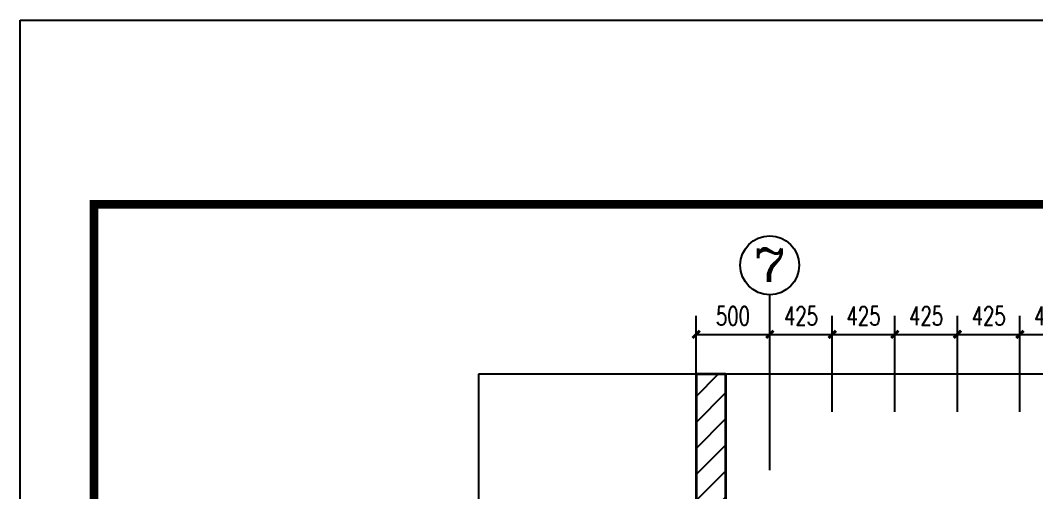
# Model space of a CAD drawing. Header units: millimetres. Extents: x 434053 to 1059003, y -2417481 to 936527.
# Drawn here: x 528801 to 535707, y -2116714 to -2113504 of the extents above; entities that cross this region are included whole.
import ezdxf
from ezdxf.enums import TextEntityAlignment as Align

# ---------------------------------------------------------------- set-up
doc = ezdxf.new("R2010")
doc.units = ezdxf.units.MM
doc.header["$LTSCALE"] = 1000
doc.header["$MEASUREMENT"] = 0
doc.linetypes.add('DOTE', pattern=[2.4200000000000004, 2, -0.2, 0.02, -0.2])
doc.layers.get('Defpoints').update_dxf_attribs({"color": 6})
for name, color, linetype in [('A-ANNO-DIMS', 3, 'Continuous'), ('A-ANNO-TTLB', 7, 'Continuous'), ('A-AXIS', 16, 'DOTE'), ('A-WALL-PATT', 8, 'Continuous'), ('AXIS', 3, 'Continuous'), ('AXIS_TEXT', 7, 'Continuous'), ('DIM_SYMB', 3, 'Continuous')]:
    doc.layers.add(name, color=color, linetype=linetype)
doc.layers.add('A-WALL', color=5, linetype='Continuous', lineweight=35)
doc.styles.add('_TCH_AXIS', font='COMPLEX', dxfattribs={"bigfont": 'GBCBIG'})
doc.styles.add('_TCH_DIM_T3', font='SIMPLEX', dxfattribs={"width": 0.7058823529411765, "bigfont": 'GBCBIG'})
doc.styles.add('COMPLEX', font='COMPLEX')
doc.dimstyles.new('_TCH_ARCH&&50', dxfattribs={"dimtxt": 127.5, "dimasz": 50, "dimexe": 125, "dimexo": 150, "dimgap": 61.25000000000001, "dimtad": 1, "dimdec": 0, "dimzin": 0, "dimdsep": 46, "dimtxsty": '_TCH_DIM_T3', "dimblk": 'ARCHTICK', "dimcen": 0.09, "dimclrt": 7, "dimazin": 2, "dimtfac": 1, "dimtdec": 0, "dimtix": 1, "dimtmove": 2, "dimatfit": 3, "dimfxl": 1, "dimtolj": 1, "dimtzin": 0, "dimarcsym": 0})

# ---------------------------------------------------------------- blocks, each defined once
blk = doc.blocks.new('asdfdfsdh')
at = {"layer": 'A-ANNO-TTLB'}
blk.add_lwpolyline([(0, 42050), (29700, 42050), (29700, 0), (0, 0)], close=True, dxfattribs=at)
at = {"layer": 'A-ANNO-TTLB', "const_width": 60}
blk.add_lwpolyline([(500, 40800), (500, 500), (29200, 500), (29200, 40800)], close=True, dxfattribs=at)
blk = doc.blocks.new('_AXISO')
blk.add_circle((0, 0), 0.5)
at = {"layer": 'AXIS_TEXT', "style": 'COMPLEX', "width": 1.041666666666667}
blk.add_attdef('A', text='', height=0.56, dxfattribs=at).set_placement((-0.25, -0.28), (0.25, -0.28), align=Align.FIT)
blk = doc.blocks.new('adadgsfgh')
at = {"layer": 'A-AXIS'}
blk.add_line((-8450.656320061069, -858.9986823033541), (-8450.656320061069, 16732.77154067159), dxfattribs=at)
at = {"layer": 'AXIS'}
blk.add_line((-8450.656320061073, 16732.77154067159), (-8450.656320061073, 17273.7713076137), dxfattribs=at)
at = {"layer": 'DIM_SYMB'}
blk.add_lwpolyline([(-10429.05759742064, 16732.77154067159), (-10429.05759742064, 15146.20177534502), (-10324.05759742064, 15107.98490074743), (-10534.05759742064, 15070.95623479877), (-10429.05759742064, 15033.70177534502), (-10429.05759742064, -858.9986823033541), (-1780.940468417015, -858.9986823033541), (-1742.723593819421, -928.1717535089701), (-1705.694927870762, -808.3114587636665), (-1668.440468417015, -858.9986823033541), (625.9631699812599, -858.9986823033541), (625.9631699812599, 15033.70177534502), (532.2772355019115, 15070.95623479877), (706.9962189462967, 15103.5182321528), (625.9631699812599, 15146.20177534502), (625.9631699812599, 16732.77154067159), (-1668.440468417481, 16732.77154067159), (-1705.694927870762, 16827.77154067159), (-1742.723593819421, 16654.52783548925), (-1780.940468417481, 16732.77154067159), (-10429.05759742064, 16732.77154067159)], dxfattribs=at)
at = {"layer": 'AXIS'}
ref = blk.add_blockref('_AXISO', (-8450.656320061073, 17473.7713076137), dxfattribs=dict(at, xscale=400, yscale=400, zscale=400))
ref.add_attrib('A', '7', dxfattribs={"layer": 'AXIS_TEXT', "height": 226.2741699796952, "style": '_TCH_AXIS', "width": 1.500000000000012}).set_placement((-8563.793405050921, 17360.63422262385), (-8337.519235071224, 17360.63422262385), align=Align.FIT)
blk = doc.blocks.new('_ArchTick')
at = {"color": 0, "linetype": 'ByBlock', "const_width": 0.4}
blk.add_lwpolyline([(-0.5, -0.5), (0.5, 0.5)], dxfattribs=at)
blk = doc.blocks.new('*D699')
at = {"layer": 'A-ANNO-DIMS', "color": 0, "lineweight": -2, "transparency": 16777216}
for p, q in [((535592.877752932, -2116164.18653831), (535592.877752932, -2115513.278692097)), ((536017.8777529107, -2116164.18653825), (536017.8777529107, -2115513.278692097)), ((535592.877752932, -2115638.278692097), (536017.8777529107, -2115638.278692097))]:
    blk.add_line(p, q, dxfattribs=at)
at = {"layer": 'Defpoints', "color": 0, "transparency": 16777216}
for p in [(536017.8777529107, -2115638.278692097), (535592.877752932, -2116314.18653831), (536017.8777529107, -2116314.18653825)]:
    blk.add_point(p, dxfattribs=at)
at = {"layer": 'A-ANNO-DIMS', "color": 0, "lineweight": -2, "transparency": 16777216, "xscale": 50, "yscale": 50, "zscale": 50, "rotation": 180}
blk.add_blockref('_ArchTick', (535592.877752932, -2115638.278692097), dxfattribs=at)
at = {"layer": 'A-ANNO-DIMS', "color": 0, "lineweight": -2, "transparency": 16777216, "xscale": 50, "yscale": 50, "zscale": 50}
blk.add_blockref('_ArchTick', (536017.8777529107, -2115638.278692097), dxfattribs=at)
at = {"layer": 'A-ANNO-DIMS', "color": 7, "transparency": 16777216, "insert": (535805.3777529213, -2115513.278692097), "char_height": 127.5, "attachment_point": 5, "style": '_TCH_DIM_T3'}
blk.add_mtext('\\A1;425', dxfattribs=at)
blk = doc.blocks.new('*D700')
at = {"layer": 'A-ANNO-DIMS', "color": 0, "lineweight": -2, "transparency": 16777216}
for p, q in [((535167.8777528912, -2116164.186538371), (535167.8777528912, -2115513.278692158)), ((535592.8777529327, -2116164.18653831), (535592.8777529327, -2115513.278692158)), ((535167.8777528912, -2115638.278692158), (535592.8777529327, -2115638.278692158))]:
    blk.add_line(p, q, dxfattribs=at)
at = {"layer": 'Defpoints', "color": 0, "transparency": 16777216}
for p in [(535592.8777529327, -2115638.278692158), (535167.8777528912, -2116314.186538371), (535592.8777529327, -2116314.18653831)]:
    blk.add_point(p, dxfattribs=at)
at = {"layer": 'A-ANNO-DIMS', "color": 0, "lineweight": -2, "transparency": 16777216, "xscale": 50, "yscale": 50, "zscale": 50, "rotation": 180}
blk.add_blockref('_ArchTick', (535167.8777528912, -2115638.278692158), dxfattribs=at)
at = {"layer": 'A-ANNO-DIMS', "color": 0, "lineweight": -2, "transparency": 16777216, "xscale": 50, "yscale": 50, "zscale": 50}
blk.add_blockref('_ArchTick', (535592.8777529327, -2115638.278692158), dxfattribs=at)
at = {"layer": 'A-ANNO-DIMS', "color": 7, "transparency": 16777216, "insert": (535380.377752912, -2115513.278692158), "char_height": 127.5, "attachment_point": 5, "style": '_TCH_DIM_T3'}
blk.add_mtext('\\A1;425', dxfattribs=at)
blk = doc.blocks.new('*D701')
at = {"layer": 'A-ANNO-DIMS', "color": 0, "lineweight": -2, "transparency": 16777216}
for p, q in [((534742.877752932, -2116164.186538431), (534742.877752932, -2115513.278692218)), ((535167.8777528905, -2116164.186538371), (535167.8777528905, -2115513.278692218)), ((534742.877752932, -2115638.278692218), (535167.8777528905, -2115638.278692218))]:
    blk.add_line(p, q, dxfattribs=at)
at = {"layer": 'Defpoints', "color": 0, "transparency": 16777216}
for p in [(535167.8777528905, -2115638.278692218), (534742.877752932, -2116314.186538431), (535167.8777528905, -2116314.186538371)]:
    blk.add_point(p, dxfattribs=at)
at = {"layer": 'A-ANNO-DIMS', "color": 0, "lineweight": -2, "transparency": 16777216, "xscale": 50, "yscale": 50, "zscale": 50, "rotation": 180}
blk.add_blockref('_ArchTick', (534742.877752932, -2115638.278692218), dxfattribs=at)
at = {"layer": 'A-ANNO-DIMS', "color": 0, "lineweight": -2, "transparency": 16777216, "xscale": 50, "yscale": 50, "zscale": 50}
blk.add_blockref('_ArchTick', (535167.8777528905, -2115638.278692218), dxfattribs=at)
at = {"layer": 'A-ANNO-DIMS', "color": 7, "transparency": 16777216, "insert": (534955.3777529113, -2115513.278692218), "char_height": 127.5, "attachment_point": 5, "style": '_TCH_DIM_T3'}
blk.add_mtext('\\A1;425', dxfattribs=at)
blk = doc.blocks.new('*D702')
at = {"layer": 'A-ANNO-DIMS', "color": 0, "lineweight": -2, "transparency": 16777216}
for p, q in [((534317.8777528908, -2116164.186538491), (534317.8777528908, -2115513.278692279)), ((534742.8777529327, -2116164.186538431), (534742.8777529327, -2115513.278692279)), ((534317.8777528908, -2115638.278692279), (534742.8777529327, -2115638.278692279))]:
    blk.add_line(p, q, dxfattribs=at)
at = {"layer": 'Defpoints', "color": 0, "transparency": 16777216}
for p in [(534742.8777529327, -2115638.278692279), (534317.8777528908, -2116314.186538491), (534742.8777529327, -2116314.186538431)]:
    blk.add_point(p, dxfattribs=at)
at = {"layer": 'A-ANNO-DIMS', "color": 0, "lineweight": -2, "transparency": 16777216, "xscale": 50, "yscale": 50, "zscale": 50, "rotation": 180}
blk.add_blockref('_ArchTick', (534317.8777528908, -2115638.278692279), dxfattribs=at)
at = {"layer": 'A-ANNO-DIMS', "color": 0, "lineweight": -2, "transparency": 16777216, "xscale": 50, "yscale": 50, "zscale": 50}
blk.add_blockref('_ArchTick', (534742.8777529327, -2115638.278692279), dxfattribs=at)
at = {"layer": 'A-ANNO-DIMS', "color": 7, "transparency": 16777216, "insert": (534530.3777529118, -2115513.278692279), "char_height": 127.5, "attachment_point": 5, "style": '_TCH_DIM_T3'}
blk.add_mtext('\\A1;425', dxfattribs=at)
blk = doc.blocks.new('*D703')
at = {"layer": 'A-ANNO-DIMS', "color": 0, "lineweight": -2, "transparency": 16777216}
for p, q in [((533892.8777529114, -2116164.186538552), (533892.8777529114, -2115513.278692339)), ((534317.8777528908, -2116164.186538491), (534317.8777528908, -2115513.278692339)), ((533892.8777529114, -2115638.278692339), (534317.8777528908, -2115638.278692339))]:
    blk.add_line(p, q, dxfattribs=at)
at = {"layer": 'Defpoints', "color": 0, "transparency": 16777216}
for p in [(534317.8777528908, -2115638.278692339), (533892.8777529114, -2116314.186538552), (534317.8777528908, -2116314.186538491)]:
    blk.add_point(p, dxfattribs=at)
at = {"layer": 'A-ANNO-DIMS', "color": 0, "lineweight": -2, "transparency": 16777216, "xscale": 50, "yscale": 50, "zscale": 50, "rotation": 180}
blk.add_blockref('_ArchTick', (533892.8777529114, -2115638.278692339), dxfattribs=at)
at = {"layer": 'A-ANNO-DIMS', "color": 0, "lineweight": -2, "transparency": 16777216, "xscale": 50, "yscale": 50, "zscale": 50}
blk.add_blockref('_ArchTick', (534317.8777528908, -2115638.278692339), dxfattribs=at)
at = {"layer": 'A-ANNO-DIMS', "color": 7, "transparency": 16777216, "insert": (534105.377752901, -2115513.278692339), "char_height": 127.5, "attachment_point": 5, "style": '_TCH_DIM_T3'}
blk.add_mtext('\\A1;425', dxfattribs=at)
blk = doc.blocks.new('*D704')
at = {"layer": 'A-ANNO-DIMS', "color": 0, "lineweight": -2, "transparency": 16777216}
for p, q in [((533392.8777532136, -2116164.186538623), (533392.8777532136, -2115513.278692405)), ((533892.8777529108, -2116164.186538552), (533892.8777529108, -2115513.278692405)), ((533392.8777532136, -2115638.278692405), (533892.8777529108, -2115638.278692405))]:
    blk.add_line(p, q, dxfattribs=at)
at = {"layer": 'Defpoints', "color": 0, "transparency": 16777216}
for p in [(533892.8777529108, -2115638.278692405), (533392.8777532136, -2116314.186538623), (533892.8777529108, -2116314.186538552)]:
    blk.add_point(p, dxfattribs=at)
at = {"layer": 'A-ANNO-DIMS', "color": 0, "lineweight": -2, "transparency": 16777216, "xscale": 50, "yscale": 50, "zscale": 50, "rotation": 180}
blk.add_blockref('_ArchTick', (533392.8777532136, -2115638.278692405), dxfattribs=at)
at = {"layer": 'A-ANNO-DIMS', "color": 0, "lineweight": -2, "transparency": 16777216, "xscale": 50, "yscale": 50, "zscale": 50}
blk.add_blockref('_ArchTick', (533892.8777529108, -2115638.278692405), dxfattribs=at)
at = {"layer": 'A-ANNO-DIMS', "color": 7, "transparency": 16777216, "insert": (533642.8777530622, -2115513.278692405), "char_height": 127.5, "attachment_point": 5, "style": '_TCH_DIM_T3'}
blk.add_mtext('\\A1;500', dxfattribs=at)

msp = doc.modelspace()

# ---------------------------------------------------------------- hatches: boundary and pattern name
at = {"layer": 'A-WALL-PATT'}
h = msp.add_hatch(dxfattribs=at)
h.set_pattern_fill('普通砖', color=256, scale=50, style=0)
h.set_pattern_definition([(45, (-1713816.564053446, -1462893.014547605), (-88.38838300365748, 88.3883830036575), [])])
h.paths.add_polyline_path([(533392.8777531732, -2115909.736383799), (533392.8777531903, -2117386.23108585), (533526.2110865084, -2117386.231085859), (533592.8777532539, -2117286.231085841), (533592.8777531732, -2115909.736383798)])

# ---------------------------------------------------------------- linework, layer by layer
for q in [(529300.9359465542, -2151804.212532157), (543650.9359465544, -2114754.21253279)]:
    msp.add_line((529300.9359465549, -2114754.21253279), q)
at = {"layer": 'A-WALL'}
for p, q in [((533392.8777531732, -2115909.736383799), (533392.8777531903, -2117386.23108585)), ((533592.8777531732, -2115909.736383798), (533392.8777531732, -2115909.736383799)), ((533592.8777531732, -2115909.736383798), (533592.8777532539, -2117286.231085841))]:
    msp.add_line(p, q, dxfattribs=at)

# ---------------------------------------------------------------- block references
for name, p in [('asdfdfsdh', (528800.9359465544, -2155554.21253279)), ('adadgsfgh', (542343.5340729711, -2132642.50792447))]:
    msp.add_blockref(name, p)

# ---------------------------------------------------------------- dimensions: what is measured, and where the dimension line sits
at = {"layer": 'A-ANNO-DIMS'}
for p1, p2, distance, picture, middle in [((533392.8777532136, -2116314.186538623), (533892.8777529108, -2116314.186538552), 675.9078461467288, '*D704', (533642.8777530622, -2115513.278692405)), ((533892.8777529114, -2116314.186538552), (534317.8777528908, -2116314.186538491), 675.9078461518511, '*D703', (534105.377752901, -2115513.278692339)), ((534317.8777528908, -2116314.186538491), (534742.8777529327, -2116314.186538431), 675.9078461518511, '*D702', (534530.3777529118, -2115513.278692279)), ((534742.877752932, -2116314.186538431), (535167.8777528905, -2116314.186538371), 675.9078461527824, '*D701', (534955.3777529113, -2115513.278692218)), ((535167.8777528912, -2116314.186538371), (535592.8777529327, -2116314.18653831), 675.9078461518511, '*D700', (535380.377752912, -2115513.278692158)), ((535592.877752932, -2116314.18653831), (536017.8777529107, -2116314.18653825), 675.9078461532481, '*D699', (535805.3777529213, -2115513.278692097))]:
    dim = msp.add_aligned_dim(p1=p1, p2=p2, distance=distance, dimstyle='_TCH_ARCH&&50', dxfattribs=at)
    dim.commit()
    dim.dimension.update_dxf_attribs({"geometry": picture, "text_midpoint": middle})

doc.saveas('drawing.dxf')
